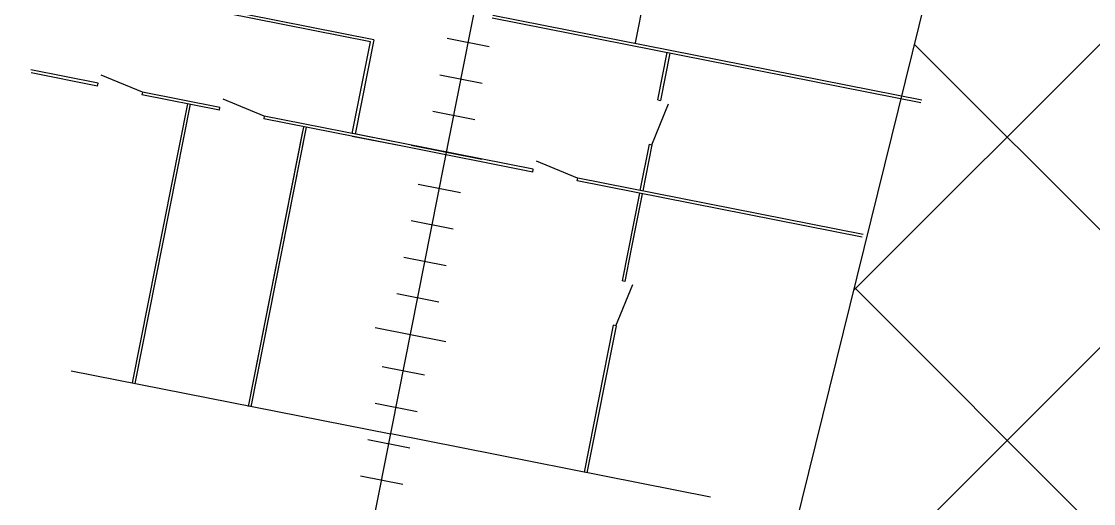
# Model space of a CAD drawing. Header units: metres. Extents: x 267365 to 277461, y 2088854 to 2108025.
# Drawn here: x 272977.3 to 273040.8, y 2096041.9 to 2096070.5 of the extents above; entities that cross this region are included whole.
import ezdxf

# ---------------------------------------------------------------- set-up
doc = ezdxf.new("R2010")
doc.units = ezdxf.units.M
doc.layers.add('PORT', color=5, linetype='Continuous')

msp = doc.modelspace()

# ---------------------------------------------------------------- linework, layer by layer
at = {"color": 30}
for p, q in [((272996.534, 2096032.469), (273058.355, 2096345.152)), ((272996.534, 2096032.469), (273058.355, 2096345.152)), ((272996.534, 2096032.469), (273058.355, 2096345.152)), ((273015.683, 2096079.28), (273013.689, 2096069.193)), ((273015.683, 2096079.28), (273013.689, 2096069.193)), ((273015.683, 2096079.28), (273013.689, 2096069.193)), ((272998.204, 2096069.376), (272986.835, 2096071.633)), ((272998.204, 2096069.376), (272986.835, 2096071.633)), ((272998.204, 2096069.376), (272986.835, 2096071.633)), ((272998.006, 2096069.254), (272989.429, 2096070.95)), ((272998.006, 2096069.254), (272989.429, 2096070.95)), ((272998.006, 2096069.254), (272989.429, 2096070.95)), ((273005.213, 2096070.677), (273030.592, 2096065.659)), ((273005.213, 2096070.677), (273030.592, 2096065.659)), ((273005.213, 2096070.677), (273030.592, 2096065.659)), ((273005.245, 2096070.841), (273030.655, 2096065.817)), ((273005.245, 2096070.841), (273030.655, 2096065.817)), ((273005.245, 2096070.841), (273030.655, 2096065.817)), ((272996.933, 2096063.829), (272998.006, 2096069.254)), ((272996.933, 2096063.829), (272998.006, 2096069.254)), ((272996.933, 2096063.829), (272998.006, 2096069.254)), ((272998.204, 2096069.376), (272997.097, 2096063.797)), ((272998.204, 2096069.376), (272997.097, 2096063.797)), ((272998.204, 2096069.376), (272997.097, 2096063.797)), ((273005.046, 2096068.96), (273002.551, 2096069.454)), ((273005.046, 2096068.96), (273002.551, 2096069.454)), ((273005.046, 2096068.96), (273002.551, 2096069.454)), ((273015.026, 2096065.816), (273015.582, 2096068.627)), ((273015.026, 2096065.816), (273015.582, 2096068.627)), ((273015.026, 2096065.816), (273015.582, 2096068.627)), ((273015.74, 2096068.596), (273015.185, 2096065.784)), ((273015.74, 2096068.596), (273015.185, 2096065.784)), ((273015.74, 2096068.596), (273015.185, 2096065.784)), ((272981.881, 2096066.806), (272977.909, 2096067.591)), ((272981.881, 2096066.806), (272977.909, 2096067.591)), ((272981.881, 2096066.806), (272977.909, 2096067.591)), ((272981.848, 2096066.642), (272977.916, 2096067.419)), ((272981.848, 2096066.642), (272977.916, 2096067.419)), ((272981.848, 2096066.642), (272977.916, 2096067.419)), ((272981.848, 2096066.642), (272981.882, 2096066.811)), ((272981.848, 2096066.642), (272981.882, 2096066.811)), ((272981.848, 2096066.642), (272981.882, 2096066.811)), ((272984.507, 2096066.286), (272982.073, 2096067.279)), ((272984.507, 2096066.286), (272982.073, 2096067.279)), ((272984.507, 2096066.286), (272982.073, 2096067.279)), ((273004.618, 2096066.8), (273002.123, 2096067.293)), ((273004.618, 2096066.8), (273002.123, 2096067.293)), ((273004.618, 2096066.8), (273002.123, 2096067.293)), ((272984.507, 2096066.286), (272984.474, 2096066.122)), ((272984.507, 2096066.286), (272984.474, 2096066.122)), ((272984.507, 2096066.286), (272984.474, 2096066.122)), ((272989.063, 2096065.215), (272984.474, 2096066.122)), ((272989.063, 2096065.215), (272984.474, 2096066.122)), ((272989.063, 2096065.215), (272984.474, 2096066.122)), ((272989.095, 2096065.379), (272984.507, 2096066.286)), ((272989.095, 2096065.379), (272984.507, 2096066.286)), ((272989.095, 2096065.379), (272984.507, 2096066.286)), ((272987.166, 2096065.59), (272983.899, 2096049.063)), ((272987.166, 2096065.59), (272983.899, 2096049.063)), ((272987.166, 2096065.59), (272983.899, 2096049.063)), ((272987.33, 2096065.558), (272984.063, 2096049.03)), ((272987.33, 2096065.558), (272984.063, 2096049.03)), ((272987.33, 2096065.558), (272984.063, 2096049.03)), ((272991.721, 2096064.86), (272989.288, 2096065.853)), ((272991.721, 2096064.86), (272989.288, 2096065.853)), ((272991.721, 2096064.86), (272989.288, 2096065.853)), ((273014.66, 2096063.159), (273015.653, 2096065.592)), ((273014.66, 2096063.159), (273015.653, 2096065.592)), ((273014.66, 2096063.159), (273015.653, 2096065.592)), ((273015.026, 2096065.816), (273015.19, 2096065.783)), ((273015.026, 2096065.816), (273015.19, 2096065.783)), ((273015.026, 2096065.816), (273015.19, 2096065.783)), ((272989.063, 2096065.215), (272989.096, 2096065.384)), ((272989.063, 2096065.215), (272989.096, 2096065.384)), ((272989.063, 2096065.215), (272989.096, 2096065.384)), ((272991.721, 2096064.86), (272991.689, 2096064.696)), ((272991.721, 2096064.86), (272991.689, 2096064.696)), ((272991.721, 2096064.86), (272991.689, 2096064.696)), ((272999.941, 2096063.234), (272991.721, 2096064.86)), ((272999.941, 2096063.234), (272991.721, 2096064.86)), ((272999.941, 2096063.234), (272991.721, 2096064.86)), ((273004.191, 2096064.639), (273001.696, 2096065.132)), ((273004.191, 2096064.639), (273001.696, 2096065.132)), ((273004.191, 2096064.639), (273001.696, 2096065.132)), ((272994.038, 2096064.231), (272990.763, 2096047.668)), ((272994.038, 2096064.231), (272990.763, 2096047.668)), ((272994.038, 2096064.231), (272990.763, 2096047.668)), ((272994.202, 2096064.199), (272990.927, 2096047.636)), ((272994.202, 2096064.199), (272990.927, 2096047.636)), ((272994.202, 2096064.199), (272990.927, 2096047.636)), ((272999.908, 2096063.07), (272991.689, 2096064.696)), ((272999.908, 2096063.07), (272991.689, 2096064.696)), ((272999.908, 2096063.07), (272991.689, 2096064.696)), ((272993.98, 2096063.942), (272990.763, 2096047.668)), ((272993.98, 2096063.942), (272990.763, 2096047.668)), ((272993.98, 2096063.942), (272990.763, 2096047.668)), ((272994.144, 2096063.909), (272990.927, 2096047.636)), ((272994.144, 2096063.909), (272990.927, 2096047.636)), ((272994.144, 2096063.909), (272990.927, 2096047.636)), ((272999.908, 2096063.071), (272996.927, 2096063.66)), ((272999.908, 2096063.071), (272996.927, 2096063.66)), ((272999.908, 2096063.071), (272996.927, 2096063.66)), ((272999.941, 2096063.235), (272996.959, 2096063.824)), ((272999.941, 2096063.235), (272996.959, 2096063.824)), ((272999.941, 2096063.235), (272996.959, 2096063.824)), ((273007.618, 2096061.546), (272999.908, 2096063.07)), ((273007.618, 2096061.546), (272999.908, 2096063.07)), ((273007.618, 2096061.546), (272999.908, 2096063.07)), ((273007.65, 2096061.71), (272999.941, 2096063.234)), ((273007.65, 2096061.71), (272999.941, 2096063.234)), ((273007.65, 2096061.71), (272999.941, 2096063.234)), ((273000.425, 2096063.139), (273004.608, 2096062.312)), ((273000.425, 2096063.139), (273004.608, 2096062.312)), ((273000.425, 2096063.139), (273004.608, 2096062.312)), ((273000.425, 2096063.139), (273004.608, 2096062.312)), ((273000.425, 2096063.139), (273004.608, 2096062.312)), ((273000.425, 2096063.139), (273004.608, 2096062.312)), ((273014.501, 2096063.191), (273013.962, 2096060.462)), ((273014.501, 2096063.191), (273013.962, 2096060.462)), ((273014.501, 2096063.191), (273013.962, 2096060.462)), ((273014.665, 2096063.158), (273014.126, 2096060.43)), ((273014.665, 2096063.158), (273014.126, 2096060.43)), ((273014.665, 2096063.158), (273014.126, 2096060.43)), ((273014.501, 2096063.191), (273014.665, 2096063.158)), ((273014.501, 2096063.191), (273014.665, 2096063.158)), ((273014.501, 2096063.191), (273014.665, 2096063.158)), ((273007.618, 2096061.546), (273007.651, 2096061.715)), ((273007.618, 2096061.546), (273007.651, 2096061.715)), ((273007.618, 2096061.546), (273007.651, 2096061.715)), ((273010.276, 2096061.191), (273007.843, 2096062.184)), ((273010.276, 2096061.191), (273007.843, 2096062.184)), ((273010.276, 2096061.191), (273007.843, 2096062.184)), ((273010.251, 2096061.025), (273010.283, 2096061.189)), ((273010.251, 2096061.025), (273010.283, 2096061.189)), ((273010.251, 2096061.025), (273010.283, 2096061.189)), ((273027.112, 2096057.691), (273010.251, 2096061.025)), ((273027.112, 2096057.691), (273010.251, 2096061.025)), ((273027.112, 2096057.691), (273010.251, 2096061.025)), ((273027.184, 2096057.847), (273010.283, 2096061.189)), ((273027.184, 2096057.847), (273010.283, 2096061.189)), ((273027.184, 2096057.847), (273010.283, 2096061.189)), ((273003.337, 2096060.318), (273000.842, 2096060.811)), ((273003.337, 2096060.318), (273000.842, 2096060.811)), ((273003.337, 2096060.318), (273000.842, 2096060.811)), ((273013.929, 2096060.298), (273012.903, 2096055.105)), ((273013.929, 2096060.298), (273012.903, 2096055.105)), ((273013.929, 2096060.298), (273012.903, 2096055.105)), ((273014.094, 2096060.265), (273013.446, 2096056.99)), ((273014.094, 2096060.265), (273013.446, 2096056.99)), ((273014.094, 2096060.265), (273013.446, 2096056.99)), ((273002.91, 2096058.157), (273000.415, 2096058.65)), ((273002.91, 2096058.157), (273000.415, 2096058.65)), ((273002.91, 2096058.157), (273000.415, 2096058.65)), ((273013.446, 2096056.99), (273013.067, 2096055.072)), ((273013.446, 2096056.99), (273013.067, 2096055.072)), ((273013.446, 2096056.99), (273013.067, 2096055.072)), ((273002.483, 2096055.996), (272999.987, 2096056.49)), ((273002.483, 2096055.996), (272999.987, 2096056.49)), ((273002.483, 2096055.996), (272999.987, 2096056.49)), ((273012.542, 2096052.447), (273013.535, 2096054.88)), ((273012.542, 2096052.447), (273013.535, 2096054.88)), ((273012.542, 2096052.447), (273013.535, 2096054.88)), ((273013.067, 2096055.072), (273012.903, 2096055.105)), ((273013.067, 2096055.072), (273012.903, 2096055.105)), ((273013.067, 2096055.072), (273012.903, 2096055.105)), ((273002.055, 2096053.836), (272999.56, 2096054.329)), ((273002.055, 2096053.836), (272999.56, 2096054.329)), ((273002.055, 2096053.836), (272999.56, 2096054.329)), ((272998.289, 2096052.335), (273002.472, 2096051.508)), ((272998.289, 2096052.335), (273002.472, 2096051.508)), ((272998.289, 2096052.335), (273002.472, 2096051.508)), ((273012.383, 2096052.479), (273010.662, 2096043.771)), ((273012.383, 2096052.479), (273010.662, 2096043.771)), ((273012.383, 2096052.479), (273010.662, 2096043.771)), ((273012.548, 2096052.446), (273010.826, 2096043.739)), ((273012.548, 2096052.446), (273010.826, 2096043.739)), ((273012.548, 2096052.446), (273010.826, 2096043.739)), ((273012.548, 2096052.446), (273012.383, 2096052.479)), ((273012.548, 2096052.446), (273012.383, 2096052.479)), ((273012.548, 2096052.446), (273012.383, 2096052.479)), ((272980.29, 2096049.776), (272999.217, 2096046.034)), ((272980.29, 2096049.776), (272999.217, 2096046.034)), ((272980.29, 2096049.776), (272999.217, 2096046.034)), ((273001.201, 2096049.515), (272998.706, 2096050.008)), ((273001.201, 2096049.515), (272998.706, 2096050.008)), ((273001.201, 2096049.515), (272998.706, 2096050.008)), ((273000.774, 2096047.354), (272998.279, 2096047.847)), ((273000.774, 2096047.354), (272998.279, 2096047.847)), ((273000.774, 2096047.354), (272998.279, 2096047.847)), ((273018.143, 2096042.292), (272999.217, 2096046.034)), ((273018.143, 2096042.292), (272999.217, 2096046.034)), ((273018.143, 2096042.292), (272999.217, 2096046.034)), ((273000.347, 2096045.193), (272997.851, 2096045.687)), ((273000.347, 2096045.193), (272997.851, 2096045.687)), ((273000.347, 2096045.193), (272997.851, 2096045.687)), ((272999.919, 2096043.033), (272997.424, 2096043.526)), ((272999.919, 2096043.033), (272997.424, 2096043.526)), ((272999.919, 2096043.033), (272997.424, 2096043.526))]:
    msp.add_line(p, q, dxfattribs=at)
at = {"layer": 'PORT'}
msp.add_line((272857.683, 2095370.608), (273131.571, 2096479.38), dxfattribs=at)
at = {"layer": 'PORT', "linetype": 'Continuous'}
for p, q in [((273026.628, 2096054.541), (273209.303, 2096237.216)), ((273020.736, 2096030.689), (273203.308, 2096213.261)), ((273139.808, 2095959.52), (273030.225, 2096069.103)), ((273136.213, 2095945.155), (273026.667, 2096054.7))]:
    msp.add_line(p, q, dxfattribs=at)

doc.saveas('drawing.dxf')
